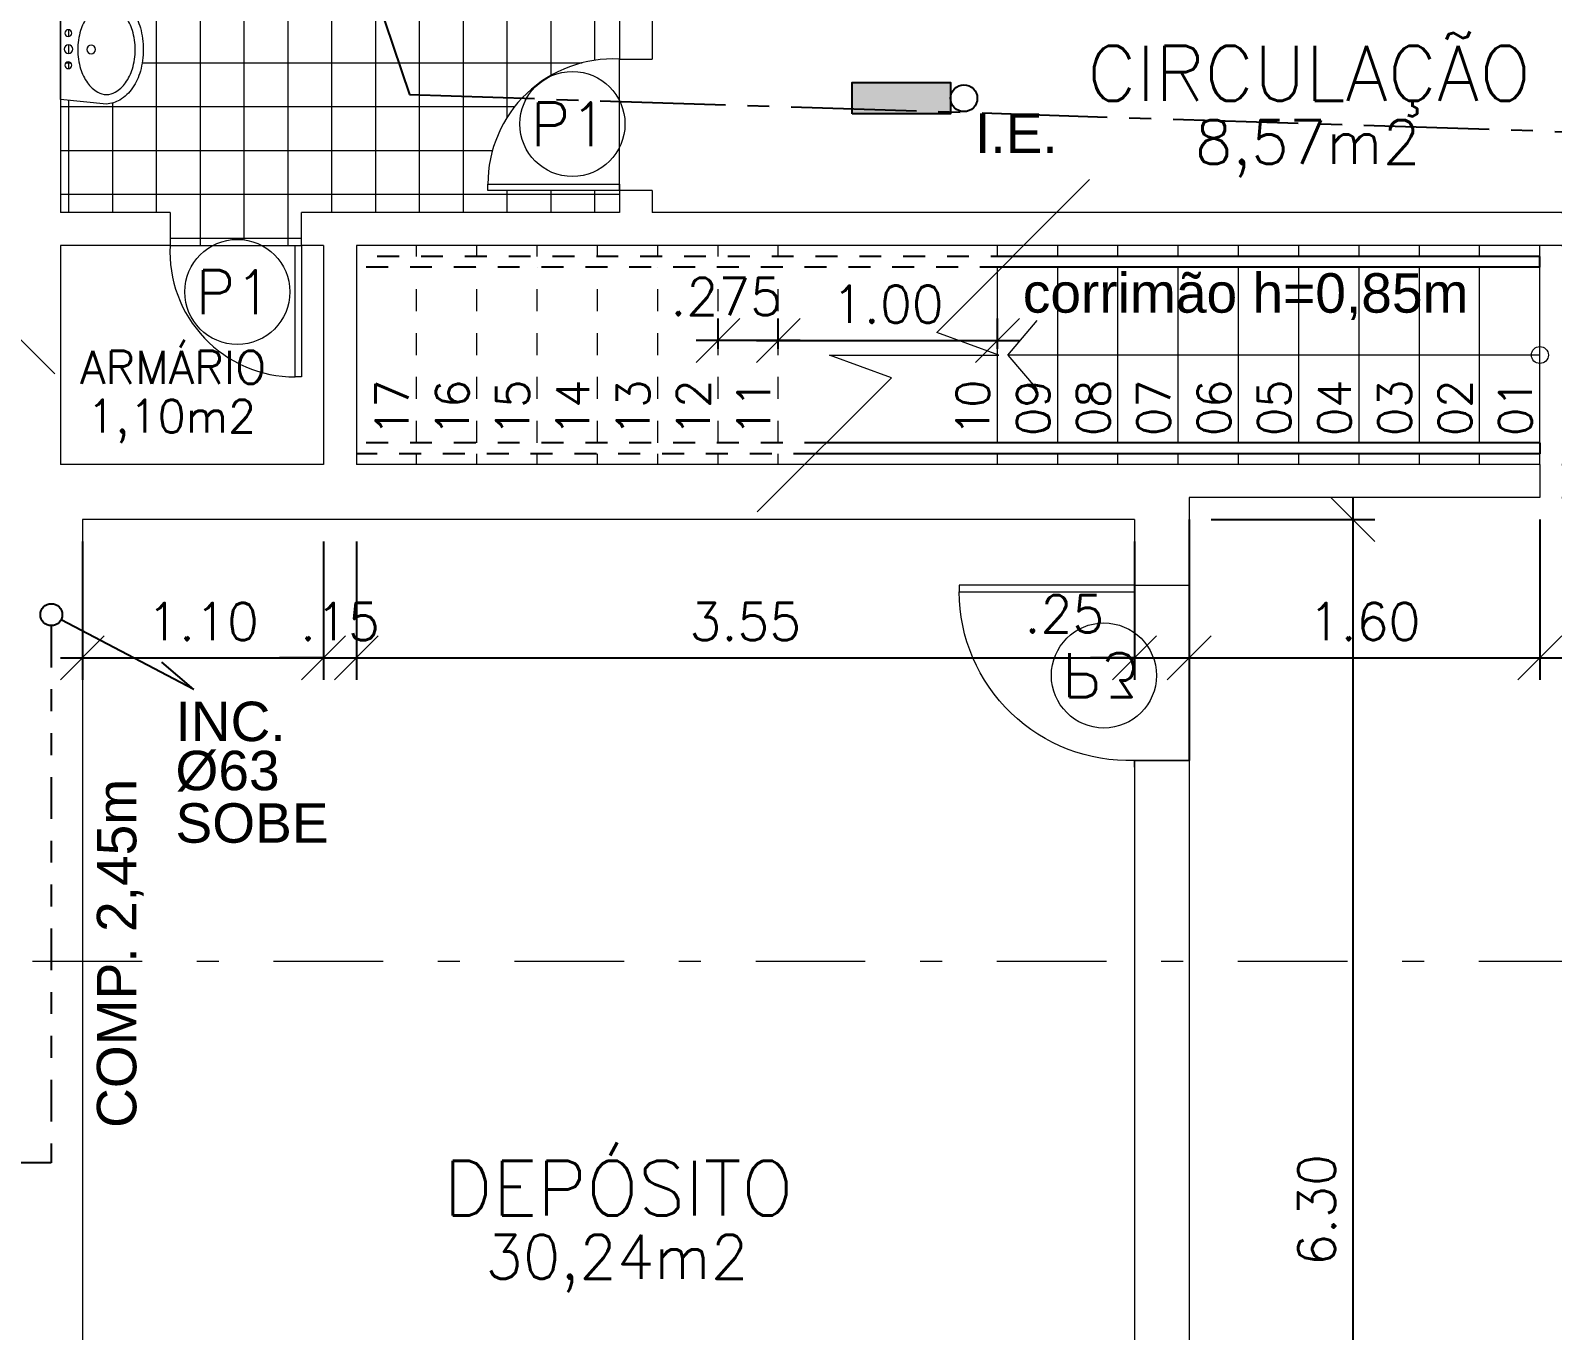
# Model space of a CAD drawing. Header units: millimetres. Extents: x 521 to 1055, y 261 to 520.
# Drawn here: x 558.29 to 565.23, y 496.22 to 502.15 of the extents above; entities that cross this region are included whole.
import ezdxf
from ezdxf.enums import TextEntityAlignment as Align

# ---------------------------------------------------------------- set-up
doc = ezdxf.new("R2010")
doc.units = ezdxf.units.MM
for name, pattern in [('CENTER2', [28.575000000000003, 19.05, -3.175, 3.175, -3.175]), ('CONTINU', [0]), ('DASHDOT', [1, 0.5, -0.25, 0, -0.25]), ('DASHDOTX2', [2, 1, -0.5, 0, -0.5]), ('DIVIDE2', [15.875, 6.35, -3.175, 0, -3.175, 0, -3.175])]:
    doc.linetypes.add(name, pattern=pattern)
doc.layers.add('0.1', color=8, linetype='Continuous', lineweight=13)
doc.layers.add('ppci', color=8, linetype='Continuous')
doc.styles.add('80X50', font='romans.shx')
doc.styles.add('ROMANS', font='romans')
doc.styles.get("Standard").update_dxf_attribs({"font": 'romans.shx'})
doc.styles.add('STYLE1', font='sanss___.ttf')
doc.dimstyles.new('Fares Eng - 50', dxfattribs={"dimscale": 2, "dimtxt": 0.085, "dimasz": 0.1, "dimexe": 0.05, "dimexo": 0.05, "dimgap": 0.04, "dimtad": 1, "dimzin": 4, "dimdsep": 46, "dimtxsty": 'ROMANS', "dimblk1": 'OBLIQUE', "dimblk2": 'OBLIQUE', "dimsah": 1, "dimcen": 0.05, "dimdle": 0.05, "dimclrd": 8, "dimclre": 8, "dimclrt": 8, "dimaunit": 1, "dimadec": 0, "dimazin": 0, "dimtfac": 1, "dimtix": 1, "dimtmove": 2, "dimatfit": 0, "dimldrblk": 'OPEN90', "dimfxl": 1, "dimtolj": 1, "dimtzin": 0, "dimarcsym": 0})

# ---------------------------------------------------------------- blocks, each defined once
blk = doc.blocks.new('P60')
at = {"color": 252}
blk.add_lwpolyline([(-0.6000000000000227, 0.05960000000008298), (0, 0.05960000000008298), (0, 0.03000000000000114), (-0.6000000000000227, 0.03000000000000114)], close=True, dxfattribs=at)
at = {"color": 8}
blk.add_arc((-0.02886986666674457, 0.05960000000008306), 0.5711301333332781, 87.10253993610587, 180, dxfattribs=at)
blk = doc.blocks.new('Cuba-emp')
blk.add_lwpolyline([(0.2100034834991149, 0.2482008336621746), (-7.105427357601002e-15, 0.227407372452717), (7.105427357601002e-15, -0.227407372452717), (0.2100034834991291, -0.2482008336621604, 0.1378156270121392), (0.2705880087187396, -0.2311785380375015, 0.1070411790707005), (0.3288221515426883, -0.1757097620058969, 0.0807505460992588), (0.3644727820534435, -0.09904874869174485, 0.06864280771685904), (0.3780384553094791, -0.0007008336622078559, 0.06864280771690003), (0.3644727820534364, 0.09764708136732558, 0.08075054609930853), (0.3288221515426741, 0.1743080946814768, 0.10704117907071), (0.2705880087187253, 0.2297768707130761, 0.1157522192348251), (0.2100034834991149, 0.2482008336621746)], format="xyb")
blk.add_lwpolyline([(0.2100034834991149, 0.2045185337481215, -0.1318273881114975), (0.2501415417997279, 0.1937487812531433, -0.1066332451029667), (0.2967372728202164, 0.1514795764228545, -0.08348179435471227), (0.328253700616866, 0.08706086194230345, -0.0722322283218027), (0.3408968663839005, 1.243449787580175e-14, -0.07223222832186973), (0.3282537006168731, -0.08706086194227858, -0.08348179435460365), (0.2967372728202307, -0.1514795764226058, -0.106633245102999), (0.2501415417997421, -0.1937487812531256, -0.1318273881114998), (0.2100034834991291, -0.2045185337481072, -0.1318273881114848), (0.1698654251985161, -0.1937487812531282, -0.1066332451030064), (0.1232696941780276, -0.151479576422612, -0.08348179435461947), (0.09175326638137804, -0.08706086194228746, -0.07223222832185378), (0.07911010061422985, 3.552713678800501e-15, -0.07223222832187323), (0.09175326638137093, 0.08706086194229457, -0.08348179435457351), (0.1232696941780134, 0.15147957642262, -0.1066332451030294), (0.1698654251985019, 0.1937487812531398, -0.1318273881114961)], format="xyb", close=True)
for centre, radius in [((0.03578416458526235, 0.0710594457912066), 0.01546869292730512), ((0.03651954001270497, -0.002319139823612204), 0.0193358661591314), ((0.03651954001270497, -0.002319139823612204), 0.0193358661591314), ((0.1402810526510621, -0.001433449959218791), 0.01977531766275002), ((0.03578416458526945, -0.07569772543820363), 0.01546869292730512)]:
    blk.add_circle(centre, radius)
blk = doc.blocks.new('ÁREA')
for p in [(4.97462945148186e-05, 0.003761569252461072), (0, 0)]:
    blk.add_attdef('COMPARTIMENTO', text='', height=0.0025).set_placement(p, align=Align.CENTER)
at = {"color": 1}
for p in [(-4.97462945148186e-05, -0.003761569252461072), (-9.94925890296372e-05, -0.007523138504922144)]:
    blk.add_attdef('ÁREA', text='', height=0.002, dxfattribs=at).set_placement(p, align=Align.CENTER)
blk = doc.blocks.new('_OBLIQUE')
at = {"color": 0, "linetype": 'ByBlock'}
blk.add_line((-0.5, -0.5), (0.5, 0.5), dxfattribs=at)
blk = doc.blocks.new('*D2773')
at = {"layer": '0.1', "color": 8, "linetype": 'CONTINU', "lineweight": -2, "transparency": 16777216}
for p, q in [((558.5232697461763, 499.8169216843543), (558.5232697461763, 499.1859112224301)), ((559.6232697461764, 499.8169216843543), (559.6232697461764, 499.1859112224301)), ((558.4232697461763, 499.2859112224302), (559.7232697461765, 499.2859112224302))]:
    blk.add_line(p, q, dxfattribs=at)
at = {"layer": 'DEFPOINTS', "color": 0, "linetype": 'CONTINU', "lineweight": -2, "transparency": 16777216}
for p in [(558.5232697461763, 499.9169216843543), (559.6232697461764, 499.9169216843543), (559.6232697461764, 499.2859112224302)]:
    blk.add_point(p, dxfattribs=at)
at = {"layer": '0.1', "color": 8, "linetype": 'CONTINU', "lineweight": -2, "transparency": 16777216, "xscale": 0.2, "yscale": 0.2, "zscale": 0.2, "rotation": 180}
blk.add_blockref('_OBLIQUE', (558.5232697461763, 499.2859112224302), dxfattribs=at)
at = {"layer": '0.1', "color": 8, "linetype": 'CONTINU', "lineweight": -2, "transparency": 16777216, "xscale": 0.2, "yscale": 0.2, "zscale": 0.2}
blk.add_blockref('_OBLIQUE', (559.6232697461764, 499.2859112224302), dxfattribs=at)
at = {"layer": '0.1', "color": 8, "linetype": 'CONTINU', "transparency": 16777216, "insert": (559.0732697461764, 499.4509112224302), "char_height": 0.17, "attachment_point": 5, "style": 'ROMANS'}
blk.add_mtext('\\A1;1.10', dxfattribs=at)
blk = doc.blocks.new('_Open90')
at = {"color": 0, "linetype": 'ByBlock', "lineweight": -2}
for p, q in [((-0.5, 0.5), (0, 0)), ((0, 0), (-1, 0)), ((0, 0), (-0.5, -0.5))]:
    blk.add_line(p, q, dxfattribs=at)
blk = doc.blocks.new('*D2774')
at = {"layer": '0.1', "color": 8, "lineweight": -2, "transparency": 16777216}
for p, q in [((559.7732697461763, 499.8169216843543), (559.7732697461763, 499.1859112224301)), ((563.3232697461764, 499.8169216843542), (563.3232697461764, 499.1859112224301)), ((559.6732697461763, 499.2859112224302), (563.4232697461764, 499.2859112224302))]:
    blk.add_line(p, q, dxfattribs=at)
at = {"layer": 'DEFPOINTS', "color": 0, "lineweight": -2, "transparency": 16777216}
for p in [(559.7732697461763, 499.9169216843543), (563.3232697461764, 499.9169216843542), (563.3232697461764, 499.2859112224302)]:
    blk.add_point(p, dxfattribs=at)
at = {"layer": '0.1', "color": 8, "lineweight": -2, "transparency": 16777216, "xscale": 0.2, "yscale": 0.2, "zscale": 0.2, "rotation": 180}
blk.add_blockref('_OBLIQUE', (559.7732697461763, 499.2859112224302), dxfattribs=at)
at = {"layer": '0.1', "color": 8, "lineweight": -2, "transparency": 16777216, "xscale": 0.2, "yscale": 0.2, "zscale": 0.2}
blk.add_blockref('_OBLIQUE', (563.3232697461764, 499.2859112224302), dxfattribs=at)
at = {"layer": '0.1', "color": 8, "transparency": 16777216, "insert": (561.5482697461764, 499.4509112224302), "char_height": 0.17, "attachment_point": 5, "style": 'ROMANS'}
blk.add_mtext('\\A1;3.55', dxfattribs=at)
blk = doc.blocks.new('*D2775')
at = {"layer": '0.1', "color": 8, "lineweight": -2, "transparency": 16777216}
for p, q in [((563.5732697461764, 499.9169216843542), (563.5732697461764, 499.1859112224301)), ((565.1732697461762, 499.9169216843542), (565.1732697461762, 499.1859112224301)), ((563.4732697461764, 499.2859112224302), (565.2732697461762, 499.2859112224302))]:
    blk.add_line(p, q, dxfattribs=at)
at = {"layer": 'DEFPOINTS', "color": 0, "lineweight": -2, "transparency": 16777216}
for p in [(563.5732697461764, 500.0169216843543), (565.1732697461762, 500.0169216843542), (565.1732697461762, 499.2859112224302)]:
    blk.add_point(p, dxfattribs=at)
at = {"layer": '0.1', "color": 8, "lineweight": -2, "transparency": 16777216, "xscale": 0.2, "yscale": 0.2, "zscale": 0.2, "rotation": 180}
blk.add_blockref('_OBLIQUE', (563.5732697461764, 499.2859112224302), dxfattribs=at)
at = {"layer": '0.1', "color": 8, "lineweight": -2, "transparency": 16777216, "xscale": 0.2, "yscale": 0.2, "zscale": 0.2}
blk.add_blockref('_OBLIQUE', (565.1732697461762, 499.2859112224302), dxfattribs=at)
at = {"layer": '0.1', "color": 8, "transparency": 16777216, "insert": (564.3732697461762, 499.4509112224302), "char_height": 0.17, "attachment_point": 5, "style": 'ROMANS'}
blk.add_mtext('\\A1;1.60', dxfattribs=at)
blk = doc.blocks.new('*D2776')
at = {"layer": '0.1', "color": 8, "linetype": 'CONTINU', "lineweight": -2, "transparency": 16777216}
for p, q in [((565.1732697461762, 499.9169216843542), (565.1732697461762, 499.1859112224301)), ((566.6732697461762, 499.9169216843542), (566.6732697461762, 499.1859112224301)), ((565.0732697461762, 499.2859112224302), (566.7732697461762, 499.2859112224302))]:
    blk.add_line(p, q, dxfattribs=at)
at = {"layer": 'DEFPOINTS', "color": 0, "linetype": 'CONTINU', "lineweight": -2, "transparency": 16777216}
for p in [(565.1732697461762, 500.0169216843542), (566.6732697461762, 500.0169216843543), (566.6732697461762, 499.2859112224302)]:
    blk.add_point(p, dxfattribs=at)
at = {"layer": '0.1', "color": 8, "linetype": 'CONTINU', "lineweight": -2, "transparency": 16777216, "xscale": 0.2, "yscale": 0.2, "zscale": 0.2, "rotation": 180}
blk.add_blockref('_OBLIQUE', (565.1732697461762, 499.2859112224302), dxfattribs=at)
at = {"layer": '0.1', "color": 8, "linetype": 'CONTINU', "lineweight": -2, "transparency": 16777216, "xscale": 0.2, "yscale": 0.2, "zscale": 0.2}
blk.add_blockref('_OBLIQUE', (566.6732697461762, 499.2859112224302), dxfattribs=at)
at = {"layer": '0.1', "color": 8, "linetype": 'CONTINU', "transparency": 16777216, "insert": (565.9232697461762, 499.4509112224302), "char_height": 0.17, "attachment_point": 5, "style": 'ROMANS'}
blk.add_mtext('\\A1;1.50', dxfattribs=at)
blk = doc.blocks.new('*D2548')
at = {"layer": '0.1', "color": 8, "linetype": 'CONTINU', "lineweight": -2, "transparency": 16777216}
for p, q in [((559.6232697461764, 499.8169216843543), (559.6232697461764, 499.1859112224301)), ((559.7732697461763, 499.8169216843543), (559.7732697461763, 499.1859112224301)), ((559.6232697461764, 499.2859112224302), (559.4232697461764, 499.2859112224302)), ((559.6232697461764, 499.2859112224302), (559.7732697461763, 499.2859112224302)), ((559.7732697461763, 499.2859112224302), (559.9732697461764, 499.2859112224302))]:
    blk.add_line(p, q, dxfattribs=at)
at = {"layer": 'DEFPOINTS', "color": 0, "linetype": 'CONTINU', "lineweight": -2, "transparency": 16777216}
for p in [(559.6232697461764, 499.9169216843543), (559.7732697461763, 499.9169216843543), (559.7732697461763, 499.2859112224302)]:
    blk.add_point(p, dxfattribs=at)
at = {"layer": '0.1', "color": 8, "linetype": 'CONTINU', "lineweight": -2, "transparency": 16777216, "xscale": 0.2, "yscale": 0.2, "zscale": 0.2}
blk.add_blockref('_OBLIQUE', (559.6232697461764, 499.2859112224302), dxfattribs=at)
at = {"layer": '0.1', "color": 8, "linetype": 'CONTINU', "lineweight": -2, "transparency": 16777216, "xscale": 0.2, "yscale": 0.2, "zscale": 0.2, "rotation": 180}
blk.add_blockref('_OBLIQUE', (559.7732697461763, 499.2859112224302), dxfattribs=at)
at = {"layer": '0.1', "color": 8, "linetype": 'CONTINU', "transparency": 16777216, "insert": (559.6982697461764, 499.4509112224302), "char_height": 0.17, "attachment_point": 5, "style": 'ROMANS'}
blk.add_mtext('\\A1;.15', dxfattribs=at)
blk = doc.blocks.new('*D2549')
at = {"layer": '0.1', "color": 8, "lineweight": -2, "transparency": 16777216}
for p, q in [((563.3232697461764, 499.8169216843542), (563.3232697461764, 499.1859112224301)), ((563.5732697461764, 499.8169216843542), (563.5732697461764, 499.1859112224301)), ((563.3232697461764, 499.2859112224302), (563.1232697461763, 499.2859112224302)), ((563.3232697461764, 499.2859112224302), (563.5732697461764, 499.2859112224302)), ((563.5732697461764, 499.2859112224302), (563.7732697461764, 499.2859112224302))]:
    blk.add_line(p, q, dxfattribs=at)
at = {"layer": 'DEFPOINTS', "color": 0, "lineweight": -2, "transparency": 16777216}
for p in [(563.3232697461764, 499.9169216843542), (563.5732697461764, 499.9169216843542), (563.5732697461764, 499.2859112224302)]:
    blk.add_point(p, dxfattribs=at)
at = {"layer": '0.1', "color": 8, "lineweight": -2, "transparency": 16777216, "xscale": 0.2, "yscale": 0.2, "zscale": 0.2}
blk.add_blockref('_OBLIQUE', (563.3232697461764, 499.2859112224302), dxfattribs=at)
at = {"layer": '0.1', "color": 8, "lineweight": -2, "transparency": 16777216, "xscale": 0.2, "yscale": 0.2, "zscale": 0.2, "rotation": 180}
blk.add_blockref('_OBLIQUE', (563.5732697461764, 499.2859112224302), dxfattribs=at)
at = {"layer": '0.1', "color": 8, "transparency": 16777216, "insert": (563.0039174729118, 499.4859112224302), "char_height": 0.17, "attachment_point": 5, "style": 'ROMANS'}
blk.add_mtext('\\A1;.25', dxfattribs=at)
blk = doc.blocks.new('*D2778')
at = {"layer": '0.1', "color": 8, "linetype": 'CONTINU', "lineweight": -2, "transparency": 16777216}
for p, q in [((561.4232697461764, 500.6953092547615), (561.4232697461764, 500.8335097604022)), ((561.6982697461763, 500.6953092547615), (561.6982697461763, 500.8335097604022)), ((561.7982697461763, 500.7335097604022), (561.3232697461764, 500.7335097604022))]:
    blk.add_line(p, q, dxfattribs=at)
at = {"layer": 'DEFPOINTS', "color": 0, "linetype": 'CONTINU', "lineweight": -2, "transparency": 16777216}
for p in [(561.4232697461764, 500.7335097604022), (561.4232697461764, 500.5953092547614), (561.6982697461763, 500.5953092547614)]:
    blk.add_point(p, dxfattribs=at)
at = {"layer": '0.1', "color": 8, "linetype": 'CONTINU', "lineweight": -2, "transparency": 16777216, "xscale": 0.2, "yscale": 0.2, "zscale": 0.2, "rotation": 180}
blk.add_blockref('_OBLIQUE', (561.4232697461764, 500.7335097604022), dxfattribs=at)
at = {"layer": '0.1', "color": 8, "linetype": 'CONTINU', "lineweight": -2, "transparency": 16777216, "xscale": 0.2, "yscale": 0.2, "zscale": 0.2}
blk.add_blockref('_OBLIQUE', (561.6982697461763, 500.7335097604022), dxfattribs=at)
at = {"layer": '0.1', "color": 8, "linetype": 'CONTINU', "transparency": 16777216, "insert": (561.4607697461763, 500.9335097604022), "char_height": 0.17, "attachment_point": 5, "style": 'ROMANS'}
blk.add_mtext('\\A1;.275', dxfattribs=at)
blk = doc.blocks.new('*D2779')
at = {"layer": '0.1', "color": 8, "linetype": 'CONTINU', "lineweight": -2, "transparency": 16777216}
for p, q in [((561.6982697461763, 500.6953092547615), (561.6982697461763, 500.8335097604022)), ((562.6982697461764, 500.6953092547615), (562.6982697461764, 500.8335097604022)), ((561.5982697461762, 500.7335097604022), (562.7982697461764, 500.7335097604022))]:
    blk.add_line(p, q, dxfattribs=at)
at = {"layer": 'DEFPOINTS', "color": 0, "linetype": 'CONTINU', "lineweight": -2, "transparency": 16777216}
for p in [(562.6982697461764, 500.7335097604022), (561.6982697461763, 500.5953092547614), (562.6982697461764, 500.5953092547614)]:
    blk.add_point(p, dxfattribs=at)
at = {"layer": '0.1', "color": 8, "linetype": 'CONTINU', "lineweight": -2, "transparency": 16777216, "xscale": 0.2, "yscale": 0.2, "zscale": 0.2, "rotation": 180}
blk.add_blockref('_OBLIQUE', (561.6982697461763, 500.7335097604022), dxfattribs=at)
at = {"layer": '0.1', "color": 8, "linetype": 'CONTINU', "lineweight": -2, "transparency": 16777216, "xscale": 0.2, "yscale": 0.2, "zscale": 0.2}
blk.add_blockref('_OBLIQUE', (562.6982697461764, 500.7335097604022), dxfattribs=at)
at = {"layer": '0.1', "color": 8, "linetype": 'CONTINU', "transparency": 16777216, "insert": (562.1982697461763, 500.8985097604022), "char_height": 0.17, "attachment_point": 5, "style": 'ROMANS'}
blk.add_mtext('\\A1;1.00', dxfattribs=at)
blk = doc.blocks.new('*D2858')
at = {"layer": '0.1', "color": 8, "linetype": 'CONTINU', "lineweight": -2, "transparency": 16777216}
for p, q in [((565.8124619542641, 502.3669216843541), (565.8124619542641, 501.216921684354)), ((565.2732697461762, 502.2669216843541), (565.9124619542641, 502.2669216843541)), ((565.2732697461762, 501.316921684354), (565.9124619542641, 501.316921684354))]:
    blk.add_line(p, q, dxfattribs=at)
at = {"layer": 'DEFPOINTS', "color": 0, "linetype": 'CONTINU', "lineweight": -2, "transparency": 16777216}
for p in [(565.1732697461762, 502.2669216843541), (565.1732697461762, 501.316921684354), (565.8124619542641, 501.316921684354)]:
    blk.add_point(p, dxfattribs=at)
at = {"layer": '0.1', "color": 8, "linetype": 'CONTINU', "lineweight": -2, "transparency": 16777216, "xscale": 0.2, "yscale": 0.2, "zscale": 0.2}
for p, rotation in [((565.8124619542641, 502.2669216843541), 90), ((565.8124619542641, 501.316921684354), 270)]:
    blk.add_blockref('_OBLIQUE', p, dxfattribs=dict(at, rotation=rotation))
at = {"layer": '0.1', "color": 8, "linetype": 'CONTINU', "transparency": 16777216, "insert": (565.647461954264, 501.7919216843541), "char_height": 0.17, "attachment_point": 5, "rotation": 90, "style": 'ROMANS'}
blk.add_mtext('\\A1;.95', dxfattribs=at)
blk = doc.blocks.new('*D2860')
at = {"layer": '0.1', "color": 8, "linetype": 'CONTINU', "lineweight": -2, "transparency": 16777216}
for p, q in [((565.8124619542641, 501.2669216843542), (565.8124619542641, 500.0669216843541)), ((565.2732697461762, 501.1669216843542), (565.9124619542641, 501.1669216843542)), ((565.2732697461762, 500.1669216843541), (565.9124619542641, 500.1669216843541))]:
    blk.add_line(p, q, dxfattribs=at)
at = {"layer": 'DEFPOINTS', "color": 0, "linetype": 'CONTINU', "lineweight": -2, "transparency": 16777216}
for p in [(565.1732697461762, 501.1669216843542), (565.1732697461762, 500.1669216843541), (565.8124619542641, 500.1669216843541)]:
    blk.add_point(p, dxfattribs=at)
at = {"layer": '0.1', "color": 8, "linetype": 'CONTINU', "lineweight": -2, "transparency": 16777216, "xscale": 0.2, "yscale": 0.2, "zscale": 0.2}
for p, rotation in [((565.8124619542641, 501.1669216843542), 90), ((565.8124619542641, 500.1669216843541), 270)]:
    blk.add_blockref('_OBLIQUE', p, dxfattribs=dict(at, rotation=rotation))
at = {"layer": '0.1', "color": 8, "linetype": 'CONTINU', "transparency": 16777216, "insert": (565.647461954264, 500.6669216843542), "char_height": 0.17, "attachment_point": 5, "rotation": 90, "style": 'ROMANS'}
blk.add_mtext('\\A1;1.00', dxfattribs=at)
blk = doc.blocks.new('*D2861')
at = {"layer": '0.1', "color": 8, "linetype": 'CONTINU', "lineweight": -2, "transparency": 16777216}
for p, q in [((565.8124619542641, 500.1669216843541), (565.8124619542641, 500.3669216843541)), ((565.2732697461762, 500.1669216843541), (565.9124619542641, 500.1669216843541)), ((565.8124619542641, 500.0169216843542), (565.8124619542641, 500.1669216843541)), ((565.2732697461762, 500.0169216843542), (565.9124619542641, 500.0169216843542)), ((565.8124619542641, 500.0169216843542), (565.8124619542641, 499.8169216843542))]:
    blk.add_line(p, q, dxfattribs=at)
at = {"layer": 'DEFPOINTS', "color": 0, "linetype": 'CONTINU', "lineweight": -2, "transparency": 16777216}
for p in [(565.1732697461762, 500.1669216843541), (565.8124619542641, 500.1669216843541), (565.1732697461762, 500.0169216843542)]:
    blk.add_point(p, dxfattribs=at)
at = {"layer": '0.1', "color": 8, "linetype": 'CONTINU', "lineweight": -2, "transparency": 16777216, "xscale": 0.2, "yscale": 0.2, "zscale": 0.2}
for p, rotation in [((565.8124619542641, 500.1669216843541), 270), ((565.8124619542641, 500.0169216843542), 90)]:
    blk.add_blockref('_OBLIQUE', p, dxfattribs=dict(at, rotation=rotation))
at = {"layer": '0.1', "color": 8, "linetype": 'CONTINU', "transparency": 16777216, "insert": (565.647461954264, 500.0919216843542), "char_height": 0.17, "attachment_point": 5, "rotation": 90, "style": 'ROMANS'}
blk.add_mtext('\\A1;.15', dxfattribs=at)
blk = doc.blocks.new('*D2862')
at = {"layer": '0.1', "color": 8, "linetype": 'CONTINU', "lineweight": -2, "transparency": 16777216}
for p, q in [((565.8124619542641, 500.1169216843542), (565.8124619542641, 489.866921684354)), ((565.2732697461762, 500.0169216843542), (565.9124619542641, 500.0169216843542)), ((565.273269746185, 489.966921684354), (565.9124619542641, 489.966921684354))]:
    blk.add_line(p, q, dxfattribs=at)
at = {"layer": 'DEFPOINTS', "color": 0, "linetype": 'CONTINU', "lineweight": -2, "transparency": 16777216}
for p in [(565.1732697461762, 500.0169216843542), (565.1732697461849, 489.966921684354), (565.8124619542641, 489.966921684354)]:
    blk.add_point(p, dxfattribs=at)
at = {"layer": '0.1', "color": 8, "linetype": 'CONTINU', "lineweight": -2, "transparency": 16777216, "xscale": 0.2, "yscale": 0.2, "zscale": 0.2}
for p, rotation in [((565.8124619542641, 500.0169216843542), 90), ((565.8124619542641, 489.966921684354), 270)]:
    blk.add_blockref('_OBLIQUE', p, dxfattribs=dict(at, rotation=rotation))
at = {"layer": '0.1', "color": 8, "linetype": 'CONTINU', "transparency": 16777216, "insert": (565.647461954264, 494.9919216843542), "char_height": 0.17, "attachment_point": 5, "rotation": 90, "style": 'ROMANS'}
blk.add_mtext('\\A1;10.05', dxfattribs=at)
blk = doc.blocks.new('*D2583')
at = {"layer": '0.1', "color": 8, "linetype": 'CONTINU', "lineweight": -2, "transparency": 16777216}
for p, q in [((564.3197291371234, 500.0169216843543), (564.3197291371234, 493.5169216843542)), ((563.6732697461766, 499.9169216843542), (564.4197291371235, 499.9169216843542)), ((563.6732697461766, 493.6169216843542), (564.4197291371235, 493.6169216843542))]:
    blk.add_line(p, q, dxfattribs=at)
at = {"layer": 'DEFPOINTS', "color": 0, "linetype": 'CONTINU', "lineweight": -2, "transparency": 16777216}
for p in [(563.5732697461766, 499.9169216843542), (563.5732697461766, 493.6169216843542), (564.3197291371234, 493.6169216843542)]:
    blk.add_point(p, dxfattribs=at)
at = {"layer": '0.1', "color": 8, "linetype": 'CONTINU', "lineweight": -2, "transparency": 16777216, "xscale": 0.2, "yscale": 0.2, "zscale": 0.2}
for p, rotation in [((564.3197291371234, 499.9169216843542), 90), ((564.3197291371234, 493.6169216843542), 270)]:
    blk.add_blockref('_OBLIQUE', p, dxfattribs=dict(at, rotation=rotation))
at = {"layer": '0.1', "color": 8, "linetype": 'CONTINU', "transparency": 16777216, "insert": (564.1547291371234, 496.7669216843543), "char_height": 0.17, "attachment_point": 5, "rotation": 90, "style": 'ROMANS'}
blk.add_mtext('\\A1;6.30', dxfattribs=at)
blk = doc.blocks.new('P80 - parede 25cm')
for points in [[(-0.03000000000001535, -0.1249999999999716), (-1.4210854715202e-14, -0.1249999999999716), (1.4210854715202e-14, 0.125), (-0.02999999999998693, 0.125)], [(0.8300000000000978, -0.1249999999999716), (0.8000000000000966, -0.1249999999999716), (0.8000000000001251, 0.125), (0.8300000000001262, 0.125)]]:
    blk.add_lwpolyline(points)
blk.add_lwpolyline([(0.7700000000000102, -0.924999999999983), (0.7700000000000102, -0.1249999999999716), (0.8000000000000966, -0.1249999999999716), (0.8000000000000966, -0.924999999999983)], close=True)
at = {"color": 8}
blk.add_arc((0.7744656147893352, -0.1501393457652398), 0.7748735220644332, 178.1408176027915, 269.6698012135029, dxfattribs=at)

msp = doc.modelspace()

# ---------------------------------------------------------------- hatches: boundary and pattern name
at = {"layer": '0.1', "linetype": 'CONTINU'}
h = msp.add_hatch(dxfattribs=at)
h.set_pattern_fill('_USER', color=8, scale=0.2, style=0, double=1, pattern_type=0)
h.set_pattern_definition([(0, (-0.7382471170010376, 0), (0, 0.2), []), (90, (-0.7382471170010376, 0), (-0.2, 1.224606353822377e-17), [])])
h.paths.add_polyline_path([(560.9732697461764, 503.3669216843539), (560.4732697461764, 503.3669216843539), (560.4732697461764, 503.5169216843541), (560.3775905935348, 503.5169216843541, -0.4752994098012994), (560.0059397649927, 503.5169216843541), (559.8732697461763, 503.516921684354), (559.8732697461762, 503.3669216843539), (559.8432697461764, 503.3669216843539), (559.5232697461764, 503.3669216843541), (559.5232697461763, 503.5169216843539), (559.4936697461764, 503.5169216843539), (559.3700967522155, 503.516921684354, -0.2866463599832645), (559.1161873734278, 503.5169216843541), (558.9232697461765, 503.5169216843542), (558.9232697461764, 503.3669216843539), (558.8932697461764, 503.3669216843539), (558.4232697461764, 503.366921684354), (558.4232697461763, 501.3169216843541), (558.9232697461764, 501.3169216843539), (558.9232697461765, 501.1669216843542), (559.1185955543432, 501.1669216843541, -0.246938441665103), (559.3417000556036, 501.166921684354), (559.5232697461764, 501.166921684354), (559.5232697461764, 501.3169216843541), (559.5532697461764, 501.3169216843541), (560.9732697461764, 501.316921684354), (560.9732697461764, 501.4169216843541), (560.3732697461763, 501.4169216843541), (560.3732697461763, 501.4465216843541, -0.4291040067103093), (560.9732697461764, 502.0169216843541), (560.9732697461764, 502.0469216843541)])
h.paths.add_polyline_path([(558.5833261164902, 502.0612261598171, -1), (558.5437754811647, 502.0612261598171, -1)], flags=16)
h.paths.add_polyline_path([(558.5437754811647, 502.6325765871009, -1), (558.5833261164903, 502.6325765871009, -1)], flags=16)
h.paths.add_polyline_path([(558.4435852178344, 502.1354904352961, -1), (558.4745226036889, 502.1354904352961, -1)], flags=16)
h.paths.add_polyline_path([(558.44045342003, 502.0621118496815, -1), (558.4791251523482, 502.0621118496815, -1)], flags=16)
h.paths.add_polyline_path([(558.4435852178343, 502.5600836913505, -1), (558.4745226036889, 502.5600836913505, -1)], flags=16)
h.paths.add_polyline_path([(558.4435852178344, 501.9887332640667, -1), (558.4745226036889, 501.9887332640667, -1)], flags=16)
h.paths.add_polyline_path([(558.4404534200299, 502.6334622769653, -1), (558.4791251523482, 502.6334622769653, -1)], flags=16)
h.paths.add_polyline_path([(558.4435852178343, 502.7068408625799, -1), (558.4745226036889, 502.7068408625799, -1)], flags=16)
h.paths.add_polyline_path([(559.52152773091, 502.4392024712675), (560.3608134451956, 502.4392024712675), (560.3608134451956, 502.8142024712675), (559.52152773091, 502.8142024712675)], flags=8)
h.paths.add_polyline_path([(559.2369187011648, 502.1161285635253), (560.6321567964029, 502.1161285635253), (560.6321567964029, 502.4732714206681), (559.2369187011648, 502.4732714206681)], flags=8)
edge = h.paths.add_edge_path()
edge.add_line((558.6332732296755, 502.3829423034795), (558.4232697461764, 502.403735764689))
edge.add_line((558.4232697461764, 502.403735764689), (558.4232697461764, 502.8585505095944))
edge.add_line((558.4232697461764, 502.8585505095944), (558.6332732296755, 502.8793439708039))
edge.add_arc((558.6332732296755, 502.763018789649), 0.1163251811548776, 58.61270283614948, 90, ccw=False)
edge.add_arc((558.594909100602, 502.7001369117429), 0.1899861407506283, 34.173727244952715, 58.61270283614772, ccw=False)
edge.add_arc((558.5341258242364, 502.6588693718206), 0.2634546138324446, 15.70713381772498, 34.173727245057194, ccw=False)
edge.add_arc((558.438025830777, 502.6318439708045), 0.3632823707089318, -8.969891496235505e-11, 15.707133817516421, ccw=False)
edge.add_arc((558.4380258307772, 502.6318439708033), 0.3632823707087027, -15.707133817517388, 9.86233317235019e-11, ccw=False)
edge.add_arc((558.5341258242365, 502.6048185697872), 0.2634546138323303, 325.82627275493917, 344.29286618228025, ccw=False)
edge.add_arc((558.594909100602, 502.5635510298649), 0.189986140750635, 301.3872971638523, 325.8262727550473, ccw=False)
edge.add_arc((558.6332732296755, 502.5006691519588), 0.1163251811548723, 270, 301.3872971638504, ccw=False)
edge.add_line((558.6332732296755, 501.8115918761957), (558.4232697461764, 501.8323853374052))
edge.add_line((558.4232697461764, 501.8323853374052), (558.4232697461764, 502.2872000823106))
edge.add_line((558.4232697461764, 502.2872000823106), (558.6332732296755, 502.3079935435201))
edge.add_arc((558.6332732296755, 502.1916683623652), 0.1163251811548207, 58.612702836134986, 90, ccw=False)
edge.add_arc((558.594909100602, 502.1287864844591), 0.1899861407506768, 34.173727244966926, 58.612702836156586, ccw=False)
edge.add_arc((558.5341258242364, 502.0875189445368), 0.2634546138324446, 15.70713381772498, 34.173727245057194, ccw=False)
edge.add_arc((558.438025830777, 502.0604935435207), 0.3632823707089318, -8.969891496235505e-11, 15.707133817516421, ccw=False)
edge.add_arc((558.4380258307772, 502.0604935435196), 0.3632823707087027, -15.707133817526085, 8.958522812463343e-11, ccw=False)
edge.add_arc((558.5341258242365, 502.0334681425034), 0.2634546138323303, 325.82627275493917, 344.29286618228025, ccw=False)
edge.add_arc((558.594909100602, 501.9922006025811), 0.189986140750635, 301.3872971638523, 325.8262727550473, ccw=False)
edge.add_arc((558.6332732296755, 501.929318724675), 0.1163251811548238, 270, 301.387297163865, ccw=False)
h.paths.add_polyline_path([(559.2369187011648, 502.1161285635253), (560.6321567964029, 502.1161285635253), (560.6321567964029, 502.4732714206681), (559.2369187011648, 502.4732714206681)], flags=24)
h.paths.add_polyline_path([(559.52152773091, 502.4392024712675), (560.3608134451956, 502.4392024712675), (560.3608134451956, 502.8142024712675), (559.52152773091, 502.8142024712675)], flags=24)
h.paths.add_polyline_path([(559.3435078414145, 503.301239636272), (560.0530316509384, 503.301239636272), (560.0530316509384, 503.001239636272), (559.3435078414145, 503.001239636272)], flags=24)
at = {"layer": 'ppci'}
msp.add_hatch(color=10, dxfattribs=at).paths.add_polyline_path([(562.4839745962731, 501.7671296312574), (562.4839745962731, 501.9096278583811), (562.0354452127408, 501.9096278583811), (562.0354452127408, 501.7671296312574)])

# ---------------------------------------------------------------- linework, layer by layer
at = {"layer": '0.1', "color": 7}
for p, q in [((558.4232697461764, 503.366921684354), (558.4232697461763, 501.316921684354)), ((560.9732697461764, 503.366921684354), (560.9732697461764, 502.016921684354)), ((561.1232697461762, 502.266921684354), (561.1232697461763, 502.016921684354)), ((560.9732697461764, 502.016921684354), (561.1232697461763, 502.0169216843541)), ((561.1232697461763, 501.4169216843541), (560.9732697461764, 501.4169216843541)), ((560.9732697461764, 501.416921684354), (560.9732697461764, 501.316921684354)), ((561.1232697461763, 501.4169216843541), (561.1232697461762, 501.316921684354)), ((558.9232697461763, 501.316921684354), (558.4232697461763, 501.3169216843541)), ((558.9232697461763, 501.316921684354), (558.9232697461763, 501.1669216843542)), ((560.9732697461764, 501.316921684354), (559.5232697461763, 501.3169216843541)), ((559.5232697461763, 501.1669216843542), (559.5232697461763, 501.3169216843541)), ((566.8232697461763, 501.316921684354), (561.1232697461762, 501.316921684354)), ((558.4232697461763, 501.1669216843543), (558.4232697461763, 500.1669216843543)), ((558.9232697461763, 501.1669216843542), (558.4232697461763, 501.1669216843543)), ((559.6232697461763, 501.1669216843542), (559.5232697461763, 501.1669216843542)), ((559.6232697461763, 501.1669216843542), (559.6232697461764, 500.1669216843543)), ((566.6732697461762, 501.1669216843542), (559.7732697461763, 501.1669216843542)), ((559.7732697461763, 501.1669216843542), (559.7732697461763, 500.1669216843543)), ((559.6232697461764, 500.1669216843542), (558.4232697461763, 500.1669216843543)), ((565.1732697461762, 500.1669216843541), (559.7732697461763, 500.1669216843542)), ((565.1732697461762, 500.1669216843541), (565.1732697461762, 500.0169216843542)), ((563.5732697461764, 500.0169216843543), (563.5732697461764, 499.6169216843539)), ((565.1732697461762, 500.0169216843542), (563.5732697461764, 500.0169216843543)), ((558.5232697461763, 499.9169216843543), (558.5232697461763, 493.6169216843538)), ((563.3232697461764, 499.9169216843542), (558.5232697461763, 499.9169216843543)), ((563.3232697461764, 499.9169216843542), (563.3232697461764, 499.6169216843538)), ((563.3232697461763, 499.6169216843539), (563.5732697461765, 499.6169216843539)), ((563.5732697461763, 498.8169216843539), (563.3232697461764, 498.816921684354)), ((563.3232697461764, 498.8169216843539), (563.3232697461763, 493.6169216843544)), ((563.5732697461764, 498.8169216843539), (563.5732697461764, 490.9169216843537))]:
    msp.add_line(p, q, dxfattribs=at)
at = {"layer": '0.1', "color": 8}
for p, q in [((560.9732697461764, 501.416921684354), (560.9732697461761, 502.0169216843541)), ((558.9232697461763, 501.1669216843542), (559.5232697461762, 501.166921684354)), ((560.0482697461764, 501.1169216843542), (560.0482697461765, 501.1669216843542)), ((560.3232697461765, 501.1169216843542), (560.3232697461765, 501.1669216843542)), ((560.5982697461765, 501.1169216843542), (560.5982697461765, 501.1669216843542)), ((560.8732697461764, 501.1169216843542), (560.8732697461764, 501.1669216843542)), ((561.1482697461765, 501.1169216843542), (561.1482697461764, 501.1669216843542)), ((561.4232697461764, 501.1169216843542), (561.4232697461764, 501.1669216843542)), ((561.6982697461763, 501.1169216843542), (561.6982697461764, 501.1669216843542)), ((562.6982697461764, 501.1169216843543), (562.6982697461764, 501.1669216843542)), ((562.9732697461764, 501.1169216843542), (562.9732697461764, 501.1669216843542)), ((563.2482697461763, 501.1169216843542), (563.2482697461763, 501.1669216843542)), ((563.5232697461763, 501.1169216843542), (563.5232697461763, 501.1669216843542)), ((563.7982697461763, 501.1169216843542), (563.7982697461763, 501.1669216843542)), ((564.0732697461763, 501.1169216843542), (564.0732697461763, 501.1669216843542)), ((564.3482697461762, 501.1169216843542), (564.3482697461762, 501.1669216843542)), ((564.6232697461762, 501.1169216843542), (564.6232697461762, 501.1669216843542)), ((564.8982697461761, 501.1169216843542), (564.8982697461762, 501.1669216843542)), ((565.1732697461762, 501.1169216843542), (565.1732697461762, 501.1669216843542)), ((562.6982697461764, 501.0468378467586), (562.6982697461764, 501.0669216843541)), ((562.9732697461764, 500.2669216843541), (562.9732697461764, 501.0669216843542)), ((563.2482697461764, 500.2669216843541), (563.2482697461764, 501.0669216843542)), ((563.5232697461763, 500.2669216843541), (563.5232697461763, 501.0669216843542)), ((563.7982697461763, 500.2669216843541), (563.7982697461763, 501.0669216843542)), ((564.0732697461763, 500.2669216843541), (564.0732697461763, 501.0669216843542)), ((564.3482697461764, 500.2669216843541), (564.3482697461762, 501.0669216843542)), ((564.6232697461762, 500.2669216843541), (564.6232697461762, 501.0669216843542)), ((564.8982697461762, 500.2669216843541), (564.8982697461762, 501.0669216843542)), ((565.1732697461762, 500.2669216843541), (565.1732697461762, 501.0669216843542)), ((562.6982697461764, 500.2669216843542), (562.6982697461764, 501.0468378467586)), ((562.7454276473234, 500.6669216843542), (562.8801786778429, 500.8243330440681)), ((562.7454276473234, 500.6669216843542), (562.8801786778429, 500.5095103246402)), ((565.1732697461762, 500.6669216843542), (562.7454276473233, 500.6669216843542)), ((560.0482697461765, 500.1669216843541), (560.0482697461765, 500.2169216843542)), ((560.3232697461765, 500.1669216843541), (560.3232697461765, 500.2169216843542)), ((560.5982697461765, 500.1669216843541), (560.5982697461765, 500.2169216843542)), ((560.8732697461764, 500.1669216843541), (560.8732697461764, 500.2169216843542)), ((561.1482697461764, 500.1669216843541), (561.1482697461764, 500.2169216843542)), ((561.4232697461764, 500.1669216843541), (561.4232697461764, 500.2169216843542)), ((561.6982697461764, 500.1669216843541), (561.6982697461764, 500.2169216843542)), ((562.6982697461764, 500.1669216843541), (562.6982697461765, 500.2169216843541)), ((562.9732697461764, 500.1669216843541), (562.9732697461764, 500.2169216843541)), ((563.2482697461763, 500.1669216843541), (563.2482697461763, 500.2169216843541)), ((563.5232697461763, 500.1669216843541), (563.5232697461763, 500.2169216843541)), ((563.7982697461763, 500.1669216843541), (563.7982697461762, 500.2169216843541)), ((564.0732697461763, 500.1669216843541), (564.0732697461763, 500.2169216843541)), ((564.3482697461762, 500.1669216843541), (564.3482697461762, 500.2169216843541)), ((564.6232697461762, 500.1669216843541), (564.6232697461762, 500.2169216843541)), ((564.8982697461762, 500.1669216843541), (564.8982697461762, 500.2169216843541)), ((565.1732697461762, 500.1669216843541), (565.1732697461762, 500.2169216843541))]:
    msp.add_line(p, q, dxfattribs=at)
at = {"layer": '0.1', "color": 8, "linetype": 'DASHDOT', "ltscale": 0.2}
for p, q in [((560.0482697461764, 500.2669216843542), (560.0482697461765, 501.0669216843542)), ((560.3232697461765, 500.2669216843541), (560.3232697461765, 501.0669216843542)), ((560.5982697461765, 500.2669216843541), (560.5982697461765, 501.0669216843542)), ((560.8732697461764, 500.2669216843541), (560.8732697461764, 501.0669216843542)), ((561.1482697461763, 500.2669216843541), (561.1482697461763, 501.0669216843542)), ((561.4232697461764, 500.2669216843541), (561.4232697461764, 501.0669216843542)), ((561.6982697461763, 500.2669216843541), (561.6982697461764, 501.0669216843542))]:
    msp.add_line(p, q, dxfattribs=at)
at = {"layer": '0.1', "color": 8, "linetype": 'CONTINU', "lineweight": -2}
msp.add_line((563.5732697461765, 499.6169216843539), (563.5732697461766, 498.8169216843538), dxfattribs=at)
at = {"layer": '0.1', "color": 8, "linetype": 'DASHDOTX2', "ltscale": 0.5}
msp.add_line((531.8953061194231, 497.9020536681555), (620.5969647873901, 497.9020536681555), dxfattribs=at)
at = {"layer": '0.1', "color": 8}
for points in [[(556.882324130225, 502.0973465077489), (557.4949373174511, 501.4847333205228), (557.5982697461764, 501.767446257374), (557.5982697461764, 501.3814008917976), (557.5982697461764, 500.9953555262211), (557.7016021749016, 501.2780684630724), (558.3982697461763, 500.5814008917976)], [(561.6024079678207, 499.9509760684028), (562.2150211550468, 500.563589255629), (561.9323082181957, 500.6669216843542), (562.318353583772, 500.6669216843542), (562.7043989493484, 500.6669216843542), (562.4216860124972, 500.7702541130794), (563.118353583772, 501.4669216843542)]]:
    msp.add_lwpolyline(points, dxfattribs=at)
for centre, radius in [((560.7591343004933, 501.7208134358647), 0.2396438343701963), ((559.2301478049733, 500.9548243889187), 0.2396438343701963), ((565.1732697461762, 500.6669216843542), 0.03865006270302729), ((563.1838702586608, 499.2051275393496), 0.2396438343701963)]:
    msp.add_circle(centre, radius, dxfattribs=at)
at = {"layer": 'ppci', "color": 8, "linetype": 'DASHDOT', "ltscale": 0.2}
for p, q in [((562.7683535837721, 501.1169216843542), (559.7732697461763, 501.1169216843542)), ((562.7183535837719, 501.0669216843541), (559.7732697461763, 501.0669216843542)), ((561.9183535837719, 500.2669216843541), (559.7732697461763, 500.2669216843543)), ((561.868353583772, 500.2169216843542), (559.7732697461763, 500.2169216843542))]:
    msp.add_line(p, q, dxfattribs=at)
at = {"layer": 'ppci', "color": 10}
for p, q in [((565.1732697461762, 501.0669216843542), (562.7183535837719, 501.0669216843542)), ((565.1732697461762, 501.1169216843542), (562.768353583772, 501.1169216843542)), ((565.1732697461762, 501.0669216843542), (565.1732697461762, 501.1169216843542)), ((565.1732697461762, 500.2669216843541), (561.918353583772, 500.2669216843542)), ((565.1732697461762, 500.2669216843541), (565.1732697461762, 500.2169216843542)), ((565.1732697461762, 500.2169216843541), (561.868353583772, 500.2169216843542))]:
    msp.add_line(p, q, dxfattribs=at)
at = {"layer": 'ppci', "color": 12, "linetype": 'DIVIDE2', "ltscale": 0.03}
for p, q in [((558.3815332242425, 499.4324209808311), (558.3815332242425, 496.982420980831)), ((558.3815332242425, 496.982420980831), (556.5315332242425, 496.9824209808311))]:
    msp.add_line(p, q, dxfattribs=at)
at = {"layer": 'ppci', "color": 10, "linetype": 'Continuous'}
for q in [(558.4257934979395, 499.4591609685296), (558.8856371285309, 499.2659458633148)]:
    msp.add_line((559.0317444181065, 499.140716804499), q, dxfattribs=at)
at = {"layer": 'ppci', "color": 10, "linetype": 'CENTER2', "lineweight": -2, "ltscale": 0.03}
msp.add_lwpolyline([(558.4232697461764, 504.4669216843537), (559.3118892215379, 503.9497457490443), (560.0150439899063, 501.8547149298489), (567.7557797183754, 501.6066733964565), (568.3658383680121, 490.5817819202447), (567.1689960680254, 490.2795652305155), (567.2091089297809, 489.7169216843538)], dxfattribs=at)
at = {"layer": 'ppci', "color": 10}
msp.add_lwpolyline([(562.0354452127408, 501.7671296312574), (562.0354452127408, 501.9096278583811), (562.4839745962731, 501.9096278583811), (562.4839745962731, 501.7671296312574)], close=True, dxfattribs=at)
msp.add_circle((562.5451491516196, 501.8383787448197), 0.06117455534641968, dxfattribs=at)
at = {"layer": 'ppci', "color": 10, "linetype": 'Continuous'}
msp.add_circle((558.3815332242425, 499.4824209808311), 0.05, dxfattribs=at)

# ---------------------------------------------------------------- block references
at = {"layer": '0.1', "color": 8, "xscale": -1}
for name, p, rotation in [('Cuba-emp', (558.4232697461764, 502.0597927098579), 180), ('P80 - parede 25cm', (563.4482697461764, 498.8169216843538), 270)]:
    msp.add_blockref(name, p, dxfattribs=dict(at, rotation=rotation))
at = {"layer": '0.1', "color": 8}
ref = msp.add_blockref('ÁREA', (564.1198879720213, 501.8267245358761), dxfattribs=dict(at, xscale=133.3333333333333, yscale=133.3333333333333, zscale=133.3333333333333))
ref.add_attrib('COMPARTIMENTO', 'CIRCULAÇÃO', dxfattribs={"layer": '0', "color": 3, "height": 0.25}).set_placement((564.1198879720213, 501.8267245358761), align=Align.CENTER)
ref.add_attrib('ÁREA', '8,57m2', dxfattribs={"layer": '0', "color": 1, "height": 0.2}).set_placement((564.1132551327522, 501.5387696757529), align=Align.CENTER)
msp.add_blockref('P60', (560.9732697461764, 501.3869216843541), dxfattribs=at)
at = {"layer": '0.1', "color": 8, "rotation": 90}
msp.add_blockref('P60', (559.5532697461764, 501.1669216843541), dxfattribs=at)
at = {"layer": '0.1', "color": 8}
ref = msp.add_blockref('ÁREA', (558.9372129710846, 500.6007502523993), dxfattribs=dict(at, xscale=133.3333333333333, yscale=133.3333333333333, zscale=133.3333333333333))
ref.add_attrib('COMPARTIMENTO', 'ARMÁRIO', dxfattribs={"layer": '0', "color": 1, "height": 0.15}).set_placement((558.9372129710846, 500.5362285501095), align=Align.CENTER)
ref.add_attrib('ÁREA', '1,10m2', dxfattribs={"layer": '0', "color": 1, "height": 0.15}).set_placement((558.9305801318155, 500.3127953922762), align=Align.CENTER)
ref = msp.add_blockref('ÁREA', (560.9682057741198, 496.7414081438607), dxfattribs=dict(at, xscale=133.3333333333333, yscale=133.3333333333333, zscale=133.3333333333333))
ref.add_attrib('COMPARTIMENTO', 'DEPÓSITO', dxfattribs={"layer": '0', "color": 3, "height": 0.25}).set_placement((560.9682057741198, 496.7414081438607), align=Align.CENTER)
ref.add_attrib('ÁREA', '30,24m2', dxfattribs={"layer": '0', "color": 1, "height": 0.2}).set_placement((560.9615729348508, 496.4534532837376), align=Align.CENTER)

# ---------------------------------------------------------------- texts
for p in [(560.5685260930215, 501.6193010959963), (559.0395395975015, 500.8533120490504)]:
    msp.add_text('P1', height=0.2, dxfattribs=at).set_placement(p)
at = {"layer": '0.1', "color": 8, "style": '80X50'}
for s, p in [('17', (560.0110449938321, 500.2978145240191)), ('16', (560.2860449938322, 500.2978145240185)), ('15', (560.5610449938322, 500.2978145240185)), ('14', (560.8360449938322, 500.2978145240185)), ('13', (561.111044993832, 500.2978145240185)), ('12', (561.3860449938321, 500.2978145240185)), ('10', (562.6610449938321, 500.2978145240185)), ('09', (562.9360449938321, 500.2978145240185)), ('08', (563.2110449938322, 500.2978145240185)), ('07', (563.486044993832, 500.2978145240185)), ('06', (563.761044993832, 500.2978145240184)), ('05', (564.036044993832, 500.2978145240184)), ('04', (564.3110449938321, 500.2978145240184)), ('03', (564.5860449938319, 500.2978145240184)), ('02', (564.8610449938319, 500.2978145240184)), ('11', (561.6610449938321, 500.2978145240184)), ('01', (565.1360449938319, 500.2978145240184))]:
    msp.add_text(s, height=0.15, rotation=90, dxfattribs=at).set_placement(p)
at = {"layer": '0.1', "color": 8, "text_generation_flag": 2}
msp.add_text('P3', height=0.2, rotation=180, dxfattribs=at).set_placement((562.993262051189, 499.306639879218))
at = {"layer": 'ppci', "color": 10, "style": 'STYLE1'}
for s, p in [('I.E.', (562.596041310368, 501.5888879238977)), ('corrimão h=0,85m', (562.8139595631534, 500.8600545621708)), ('INC.', (558.9479908867569, 498.9056438628938)), ('Ø63', (558.9479908867569, 498.6816461337025)), ('SOBE', (558.9479908867569, 498.4421531749857))]:
    msp.add_text(s, height=0.18, dxfattribs=at).set_placement(p)
msp.add_text('COMP. 2,45m', height=0.18, rotation=90, dxfattribs=at).set_placement((558.7694946119375, 497.1410565011877))

# ---------------------------------------------------------------- dimensions: what is measured, and where the dimension line sits
at = {"layer": '0.1', "color": 8, "linetype": 'CONTINU'}
for base, p1, p2, picture, middle in [((565.8124619542641, 501.316921684354), (565.1732697461762, 502.2669216843541), (565.1732697461762, 501.316921684354), '*D2858', (565.647461954264, 501.7919216843541)), ((565.8124619542641, 500.1669216843541), (565.1732697461762, 501.1669216843542), (565.1732697461762, 500.1669216843541), '*D2860', (565.647461954264, 500.6669216843542)), ((565.8124619542641, 500.1669216843541), (565.1732697461762, 500.0169216843542), (565.1732697461762, 500.1669216843541), '*D2861', (565.647461954264, 500.0919216843542)), ((565.8124619542641, 489.966921684354), (565.1732697461762, 500.0169216843542), (565.1732697461849, 489.966921684354), '*D2862', (565.647461954264, 494.9919216843542)), ((564.3197291371234, 493.6169216843542), (563.5732697461766, 499.9169216843542), (563.5732697461766, 493.6169216843542), '*D2583', (564.1547291371234, 496.7669216843543))]:
    dim = msp.add_linear_dim(base=base, p1=p1, p2=p2, angle=90, dimstyle='Fares Eng - 50', dxfattribs=at)
    dim.commit()
    dim.dimension.update_dxf_attribs({"geometry": picture, "text_midpoint": middle})
dim = msp.add_linear_dim(base=(561.4232697461764, 500.7335097604022), p1=(561.6982697461763, 500.5953092547614), p2=(561.4232697461764, 500.5953092547614), dimstyle='Fares Eng - 50', override={"dimdec": 3}, dxfattribs=at)
dim.commit()
dim.dimension.update_dxf_attribs({"geometry": '*D2778', "text_midpoint": (561.4607697461763, 500.9335097604022), "dimtype": 160})
for base, p1, p2, picture, middle in [((562.6982697461764, 500.7335097604022), (561.6982697461763, 500.5953092547614), (562.6982697461764, 500.5953092547614), '*D2779', (562.1982697461763, 500.8985097604022)), ((566.6732697461762, 499.2859112224302), (565.1732697461762, 500.0169216843542), (566.6732697461762, 500.0169216843543), '*D2776', (565.9232697461762, 499.4509112224302)), ((559.6232697461764, 499.2859112224302), (558.5232697461763, 499.9169216843543), (559.6232697461764, 499.9169216843543), '*D2773', (559.0732697461764, 499.4509112224302)), ((559.7732697461763, 499.2859112224302), (559.6232697461764, 499.9169216843543), (559.7732697461763, 499.9169216843543), '*D2548', (559.6982697461764, 499.4509112224302))]:
    dim = msp.add_linear_dim(base=base, p1=p1, p2=p2, dimstyle='Fares Eng - 50', dxfattribs=at)
    dim.commit()
    dim.dimension.update_dxf_attribs({"geometry": picture, "text_midpoint": middle})
at = {"layer": '0.1', "color": 7}
for base, p1, p2, picture, middle in [((565.1732697461762, 499.2859112224302), (563.5732697461764, 500.0169216843543), (565.1732697461762, 500.0169216843542), '*D2775', (564.3732697461762, 499.4509112224302)), ((563.3232697461764, 499.2859112224302), (559.7732697461763, 499.9169216843543), (563.3232697461764, 499.9169216843542), '*D2774', (561.5482697461764, 499.4509112224302))]:
    dim = msp.add_linear_dim(base=base, p1=p1, p2=p2, dimstyle='Fares Eng - 50', dxfattribs=at)
    dim.commit()
    dim.dimension.update_dxf_attribs({"geometry": picture, "text_midpoint": middle})
dim = msp.add_linear_dim(base=(563.5732697461764, 499.2859112224302), p1=(563.3232697461764, 499.9169216843542), p2=(563.5732697461764, 499.9169216843542), dimstyle='Fares Eng - 50', dxfattribs=at)
dim.commit()
dim.dimension.update_dxf_attribs({"geometry": '*D2549', "text_midpoint": (563.0039174729118, 499.4859112224302), "dimtype": 160})

doc.saveas('drawing.dxf')
